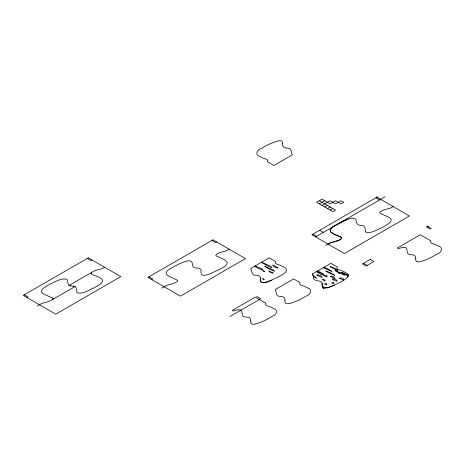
<?xml version="1.0" encoding="UTF-8"?>
<svg xmlns="http://www.w3.org/2000/svg" width="465" height="465" viewBox="0 0 465 465"><rect width="100%" height="100%" fill="white"/><g stroke="black" fill="none" stroke-linecap="round" stroke-linejoin="round"><path stroke-width="0.7" d="M322.193 285.121C323.466 278.343 313.148 283.168 313.422 277.128M70.471 285.894C67.007 285.551 68.425 281.354 66.96 279.349C61.334 277.675 55.405 281.819 50.278 283.976C46.767 286.039 36.34 290.811 44.594 294.403A33.759 19.489 0 0 0 46.483 295.316L52.754 298.053L53.062 298.797L52.336 299.658L75.005 286.568A3.424 1.976 0 0 0 74.15 286.248L70.064 285.812A2.546 1.471 0 0 1 69.384 285.568L69.099 285.4L91.733 272.333C89.344 275.018 96.255 275.408 97.586 276.675A33.527 19.356 0 0 1 99.475 277.588C107.7 281.162 97.371 285.917 93.849 287.98C88.676 290.055 82.497 294.676 76.946 292.735C76.306 290.346 77.219 286.3 73.551 286.12M90.989 273.426L91.901 272.211L94.523 270.81A14.055 8.114 0 0 1 96.04 270.258L101.597 268.805L104.555 267.218M322.14 283.447L322.21 286.138C327.906 290.038 334.033 284.859 339.462 282.697C342.949 280.691 353.324 275.844 345.088 272.304A33.527 19.356 0 0 0 343.199 271.391C341.868 270.13 334.957 269.735 337.346 267.05L330.859 263.306L312.439 273.943L313.253 275.594A16.717 9.655 0 0 1 314.41 276.204L317.014 278.454L313.387 276.721L312.439 273.943M334.864 278.535L334.887 277.983L334.091 277.221A7.835 4.528 0 0 0 332.934 276.559L330.662 276.111A0.703 0.407 0 0 0 330.563 276.437M325.779 245.508C328.743 241.329 351.639 240.039 336.102 235.104A36.566 21.111 0 0 1 333.858 234.087L330.632 231.954A5.318 3.069 0 0 1 330.33 231.494C330.197 225.572 338.735 224.758 342.531 221.526M229.228 249.223L226.269 250.815L220.712 252.268A14.055 8.114 0 0 0 219.195 252.821L216.254 254.46L215.76 255.692L222.258 258.68A33.527 19.356 0 0 1 224.142 259.592C234.383 264.963 215.423 270.677 212.174 272.955C207.774 274.739 199.63 278.425 201.078 270.217C200.467 268.293 198.241 268.014 196.503 267.991C194.353 268.241 192.26 266.736 192.481 264.405C192.016 256.889 182.123 263.144 178.223 264.329C174.863 266.648 159.809 271.804 169.266 276.408A33.759 19.489 0 0 0 171.155 277.32L177.647 280.308L177.153 281.54L174.212 283.179A14.055 8.114 0 0 1 172.695 283.731L166.551 285.405L161.808 288.143M328.15 244.137L330.522 242.771L333.661 241.858M393.198 206.582L390.24 208.175L384.683 209.628A14.055 8.114 0 0 0 383.166 210.18L380.225 211.819L379.731 213.051L386.223 216.039A33.527 19.356 0 0 1 388.112 216.952C396.337 220.526 386.008 225.287 382.486 227.344C377.313 229.419 371.134 234.04 365.589 232.099C364.944 229.716 365.856 225.67 362.189 225.49C358.62 225.903 355.551 223.787 356.167 219.765C352.441 215.411 345.326 221.119 340.886 222.299C337.474 224.397 333.579 225.967 330.708 228.797A7.678 4.429 0 0 0 330.092 230.477L330.755 232.093L333.033 233.663A33.887 19.565 0 0 0 333.858 234.087L340.665 236.958L341.723 237.929C340.363 240.411 336.869 240.951 334.318 241.707M343.49 279.942L343.682 279.378L343.112 278.692A4.557 2.627 0 0 0 342.153 278.14L339.996 277.925M26.976 297.536L27.993 296.949L24.267 294.798M92.023 259.981L91.006 260.569L87.281 258.418M37.142 306.139L41.885 303.401L48.029 301.727A14.055 8.114 0 0 0 49.546 301.175L52.167 299.78L53.08 298.559M151.648 279.541L152.665 278.954L148.94 276.803M216.69 241.986L215.679 242.573L211.947 240.422M319.345 203.844L324.762 200.717M322.053 205.408L330.185 200.717L335.602 203.844L341.025 200.717L343.734 202.281L341.025 203.844L335.602 200.717L330.185 203.844L322.053 199.154L316.63 202.281L332.894 211.668L335.602 210.104L319.345 200.717M324.762 206.977L327.47 205.408M327.47 208.541L330.185 206.977M330.185 210.104L332.894 208.541M315.613 236.9L385.067 196.805M229.902 316.508L260.731 298.71L256.668 296.362M342.56 221.509L347.029 218.934M332.661 278.954L335.12 279.343A6.998 4.04 0 0 1 336.311 280.029C339.194 282.697 333.446 280.29 332.469 279.262A0.761 0.436 0 0 1 332.649 278.948M317.118 274.809L320.03 275.42A8.742 5.045 0 0 1 321.1 276.059L322.001 276.913L322.018 277.582L316.956 275.216M277.907 268.072L275.321 267.392A12.718 7.341 0 0 1 273.897 266.567L272.67 265.439L272.972 265.021A1.017 0.587 0 0 1 273.298 265.05L277.977 268.009M334.48 285.103C331.19 285.853 323.012 291.386 322.193 285.568M271.461 280.192C268.183 281.563 259.331 285.586 260.54 278.645C260.72 276.443 258.528 275.216 256.581 275.268C252.082 276.146 251.85 271.455 250.78 268.462L269.2 257.831L275.693 261.574C273.298 264.26 280.209 264.649 281.54 265.916A33.527 19.356 0 0 1 283.429 266.829C292.078 270.688 280.285 275.588 276.913 277.715C272.228 279.11 258.743 288.265 260.481 277.971M338.45 272.734L339.613 273.199A0.889 0.512 0 0 1 339.653 273.49L334.957 270.52L336.637 271.083A12.154 7.016 0 0 1 338.776 272.345L339.613 273.199M316.712 271.473L323.477 274.257C327.255 277.355 319.391 273.792 318.554 272.949A49.941 28.83 0 0 1 316.421 271.641M255.053 265.997L261.824 268.782C265.596 271.88 257.732 268.317 256.895 267.474A49.941 28.83 0 0 1 254.762 266.166M324.245 267.125L327.575 268.77A57.073 32.951 0 0 1 330.371 270.409L331.923 271.444L323.251 267.701M339.77 278.366L343.321 280.011M330.534 276.443L334.817 278.558M376.935 196.805L377.952 197.393M427.411 225.949L428.428 226.536M375.918 197.782L379.643 199.933M319.682 230.251L323.408 232.401M312.904 234.162L316.63 236.313M363.386 263.306L367.112 265.457M323.477 274.257L321.437 272.879A50.836 29.353 0 0 0 317.816 270.839M264.172 279.395L262.882 278.442A1.128 0.651 0 0 0 262.888 279.215A1.128 0.651 0 0 0 264.196 279.424M313.497 277.785L313.41 276.995M323.57 288.131A1.721 0.994 0 0 1 322.693 287.608L324.053 288.172A1.872 1.081 0 0 1 323.582 288.12M347.832 276.971A7.242 4.179 0 0 0 348.239 275.815L341.24 272.362L343.437 272.972L348.244 275.489A5.969 3.447 0 0 0 347.803 274.257M339.793 278.361A0.971 0.558 0 0 1 339.973 277.913M333.684 283.452A1.093 0.628 0 0 1 333.103 283.627L331.812 283.191A1.128 0.651 0 0 1 332.318 282.406A1.128 0.651 0 0 1 333.748 282.592A1.128 0.651 0 0 1 333.655 283.435M326.843 276.675A1.285 0.738 0 0 1 326.378 276.849L324.646 276.041A1.29 0.744 0 0 1 326.494 275.478A1.29 0.744 0 0 1 326.837 276.669M316.985 275.21A0.866 0.5 0 0 1 317.084 274.798M326.709 284.127L326.709 284.196A1.319 0.761 0 0 1 326.32 284.685A1.354 0.785 0 0 1 325.831 284.871L324.541 283.917A1.372 0.791 0 0 1 324.739 283.772A1.302 0.75 0 0 1 325.715 283.545A1.046 0.605 0 0 1 326.715 284.127M250.716 321.024C249.967 326.726 257.378 323.495 260.156 322.431C264.486 320.943 268.439 318.653 272.333 316.293C276.541 315.375 278.587 309.806 273.606 308.487A33.527 19.356 0 0 0 271.717 307.58C270.386 306.313 263.475 305.924 265.864 303.238L255.314 297.141L232.273 310.446L233.261 311.015L237.83 309.771L240.591 309.893L241.661 311.306L242.718 315.834L243.986 316.659L249.339 317.589L250.536 319.112L250.716 321.024M282.615 143.243C281.674 146.609 284.876 148.469 287.765 148.126C291.974 147.684 290.823 152.625 292.369 154.874L273.943 165.511L267.456 161.762C269.851 159.077 262.934 158.687 261.603 157.42A33.527 19.356 0 0 1 259.72 156.513C254.163 154.903 257.523 149.149 261.76 148.283C265.364 145.998 269.142 143.999 273.17 142.569C275.786 141.842 282.522 138.239 282.615 143.243M284.935 300.489C284.179 306.185 291.59 302.959 294.374 301.895C298.402 300.46 302.18 298.466 305.778 296.182C310.016 295.316 313.375 289.561 307.824 287.951A33.527 19.356 0 0 0 305.935 287.039C304.604 285.777 297.693 285.382 300.082 282.697L293.595 278.954L275.175 289.59C276.716 291.84 275.571 296.775 279.779 296.339C282.302 296.124 285.568 297.35 284.935 300.489M415.698 258.633C414.949 264.329 422.36 261.103 425.144 260.04C429.172 258.604 432.95 256.61 436.548 254.326C440.785 253.46 444.145 247.706 438.588 246.095A33.527 19.356 0 0 0 436.705 245.183C435.374 243.916 428.463 243.526 430.852 240.841L420.296 234.749L397.261 248.048L398.249 248.618L402.812 247.38L405.579 247.496L406.648 248.909L407.7 253.437L408.973 254.268L414.327 255.198L415.524 256.721L415.698 258.633M271.909 267.468L270.537 267.288L267.09 265.655A57.451 33.166 0 0 1 265.271 264.637L264.492 264.172A44.669 25.79 0 0 1 262.301 262.748L261.719 262.318L270.264 265.963L271.909 267.468M325 280.581L324.768 280.982A0.756 0.436 0 0 1 324.489 281.081L322.478 279.233L323.483 279.372A3.162 1.825 0 0 1 324.553 279.93L325 280.581M330.382 266.724L330.784 267.317L337.869 270.514L336.66 269.531A27.824 16.066 0 0 0 333.864 267.863L330.388 266.701M338.822 272.147L339.834 273.286L345.071 275.385L343.734 274.083A17.943 10.358 0 0 0 341.781 272.932L338.822 272.147M274.333 271.153L269.979 269.555A45.651 26.36 0 0 1 266.369 267.41L264.73 266.178L273.089 269.933L274.333 271.153M325.924 271.019L326.389 271.653L334.748 275.408A33.294 19.222 0 0 0 333.091 274.292L331.871 273.548A48.174 27.813 0 0 0 330.266 272.653L325.948 270.979M88.298 257.831L23.25 295.385L55.771 314.16L120.819 276.605L88.298 257.831M212.964 239.835L147.922 277.39L180.443 296.164L245.491 258.61L212.964 239.835M376.935 197.195L311.887 234.749L344.414 253.524L409.456 215.975L376.935 197.195M370.157 259.394L362.369 263.893L366.095 266.044L373.883 261.545L370.157 259.394M427.411 226.339L426.393 226.926L430.125 229.076L431.136 228.489L427.411 226.339M273.158 273.083L270.909 272.6A7.556 4.365 0 0 1 269.468 271.711L268.88 270.967L273.158 273.083M264.719 271.374L262.987 270.566A1.302 0.75 0 0 0 264.719 271.374"/></g></svg>
